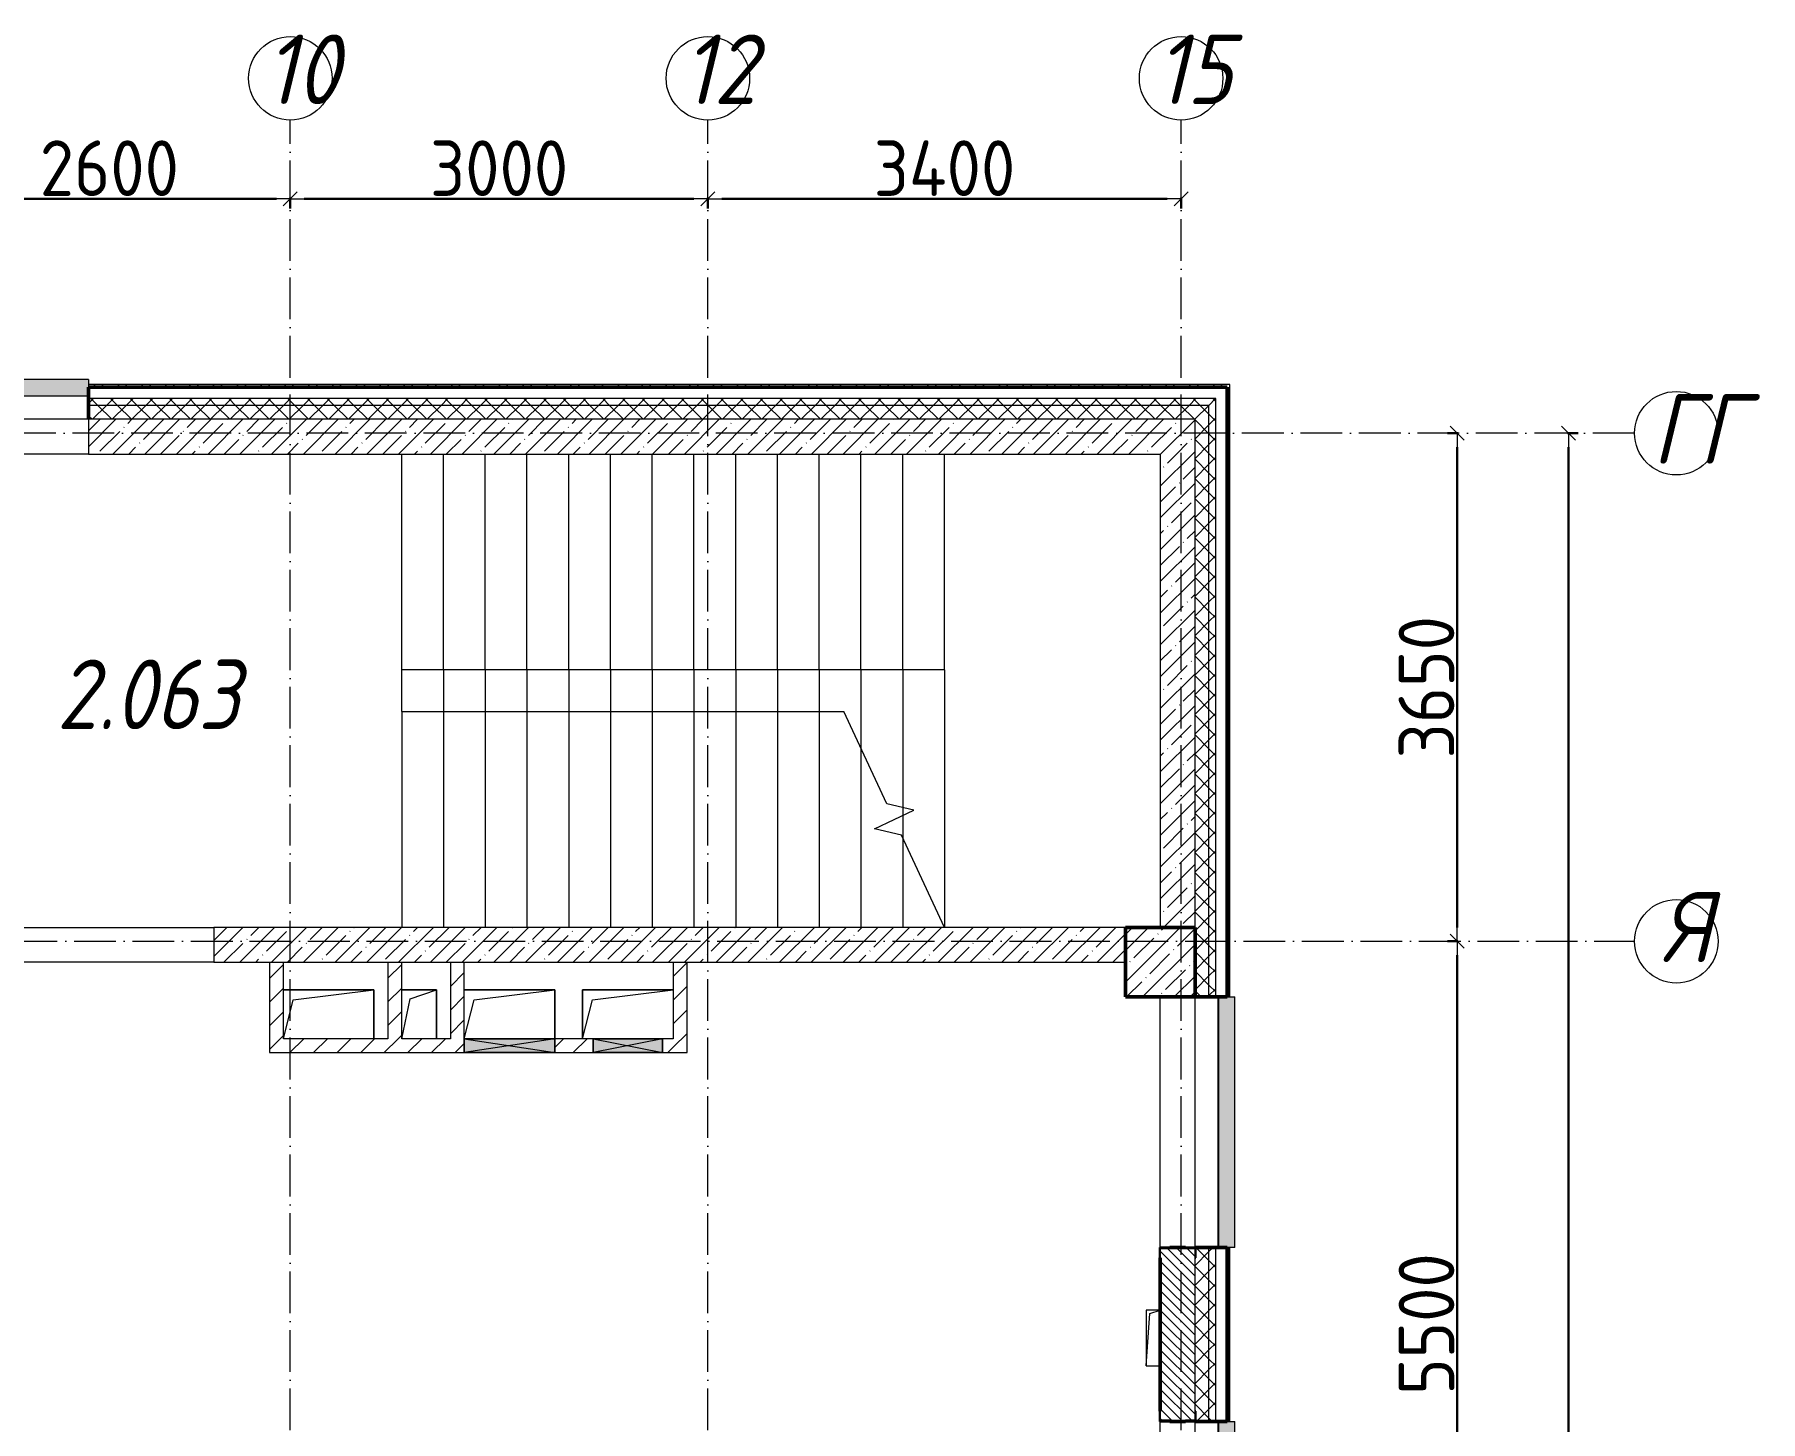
# Model space of a CAD drawing. Header units: millimetres. Extents: x -213536 to 1564669, y -45299 to 942238.
# Drawn here: x 559495 to 571895, y 612075 to 622040 of the extents above; entities that cross this region are included whole.
import ezdxf

# ---------------------------------------------------------------- set-up
doc = ezdxf.new("R2010")
doc.units = ezdxf.units.MM
doc.linetypes.add('50_200_ШТРИХ_1Т_ш5_п1_п1_', pattern=[700, 500, -100, 0, -100])
for name, color, linetype, lineweight in [('3.1) ЖБ окна 1.2 м', 102, 'Continuous', 30), ('A-____-____-DIMS', 7, 'Continuous', 9), ('A-DETL-GENF-OTLN', 7, 'Continuous', 9), ('A-FLOR-____-OTLN', 7, 'Continuous', 9), ('A-GENM-____-MCUT', 7, 'Continuous', 25), ('A-GENM-____-OTLN', 7, 'Continuous', 9), ('A-GENM-____-OTLN-1', 7, 'Continuous', 25), ('A-GLAZ-____-OTLN', 7, 'Continuous', 9), ('A-WALL-____-MCUT-1', 7, 'Continuous', 9), ('A-WALL-____-MCUT-2', 7, 'Continuous', 50), ('A-WALL-____-MCUT-3', 7, 'Continuous', 9), ('A-WALL-____-OTLN', 7, 'Continuous', 9), ('A-WALL-____-PATT-1', 7, 'Continuous', 9), ('A-WALL-FNSH-MCUT-1', 7, 'Continuous', 9), ('S-COLS-____-MCUT', 7, 'Continuous', 50), ('S-COLS-____-OTLN', 7, 'Continuous', 9), ('S-GRID-____-IDEN', 7, 'Continuous', 9), ('S-GRID-____-OTLN-1', 7, '50_200_ШТРИХ_1Т_ш5_п1_п1_', 9), ('S-STRS-____-MBND', 7, 'Continuous', 9), ('S-STRS-____-OTLN-1', 7, 'Continuous', 9), ('Марки помещений', 7, 'Continuous', 9)]:
    doc.layers.add(name, color=color, linetype=linetype, lineweight=lineweight)
doc.layers.add('A-GLAZ-____-OTLN-1', color=7, linetype='Continuous', lineweight=9, true_color=0xc0c0c0)
doc.styles.add('ISOCPEUR_I', font='isocpeui.ttf', dxfattribs={"width": 0.9, "height": 2.5})
doc.styles.add('ISOCPEUR_I_3', font='isocpeui.ttf', dxfattribs={"width": 0.85, "height": 2.2})
doc.styles.add('СПДС', font='isocpeur.ttf', dxfattribs={"width": 0.9})
doc.dimstyles.new('Размера А3', dxfattribs={"dimtxt": 200, "dimasz": 100, "dimexe": 70, "dimexo": 100, "dimgap": 20, "dimtad": 1, "dimdec": 0, "dimrnd": 10, "dimzin": 0, "dimdsep": 46, "dimtxsty": 'СПДС', "dimblk": 'ARROWHEAD_6', "dimcen": 1, "dimclrd": 256, "dimclre": 256, "dimclrt": 256, "dimazin": 0, "dimtfac": 1, "dimtdec": 0, "dimtmove": 2, "dimatfit": 3, "dimfxl": 1, "dimtolj": 1, "dimtzin": 0, "dimarcsym": 0})
pattern_1 = [(45, (544282.64, 571544.04), (-85.53659, 85.53659), []), (45, (544339.66, 571544.04), (-85.53659, 85.53659), [])]
pattern_2 = [(45, (544282.64, 571544.04), (-70.71068, 70.71068), []), (135, (544282.64, 571544.04), (-70.71068, -70.71068), [])]
pattern_3 = [(45, (544282.64, 571544.04), (-84.8528, 84.8528), [])]
pattern_4 = [(45, (544282.64, 571544.04), (-114.04925, 114.04925), []), (45, (544396.69, 571544.04), (-114.04925, 114.04925), [201.612, -40.322, 3.353, -36.97])]

# ---------------------------------------------------------------- blocks, each defined once
blk = doc.blocks.new('BSC_Колонна _Прямоугольная - 500х500-V133-АР1_План отверстий 2 этажа в осях 1-64_А-ГГ')
at = {"layer": 'S-COLS-____-OTLN'}
h = blk.add_hatch(dxfattribs=at)
h.set_pattern_fill('FP_163', color=256, style=0, pattern_type=2)
h.set_pattern_definition([(45, (-23300, -43831.04), (-114.04925, 114.04925), []), (45, (-23185.95, -43831.04), (-114.04925, 114.04925), [201.613, -40.323, 3.353, -36.97])])
h.paths.add_polyline_path([(-250, -250), (250, -250), (250, 250), (-250, 250)], flags=0)
at = {"layer": 'S-COLS-____-MCUT'}
for p, q in [((250, 250), (-250, 250)), ((-250, 250), (-250, -250)), ((250, -250), (250, 250)), ((-250, -250), (250, -250))]:
    blk.add_line(p, q, dxfattribs=at)
blk = doc.blocks.new('Фахверк_СКБ_Уголок - 250_2700-27497298-АР1_План отверстий 2 этажа в осях 1-64_А-ГГ')
at = {"layer": 'A-GENM-____-MCUT'}
for p, q in [((200, 181), (125, 181)), ((125, 181), (125, 106)), ((131, 106), (131, 175)), ((131, 175), (200, 175)), ((200, 175), (200, 181)), ((125, 106), (131, 106)), ((131, -6), (125, -6)), ((125, -6), (125, -81)), ((125, -81), (200, -81)), ((131, -75), (131, -6)), ((200, -75), (131, -75)), ((200, -81), (200, -75))]:
    blk.add_line(p, q, dxfattribs=at)
blk = doc.blocks.new('AR_Отверстие прямоугольное _в плите_ - AR_Отверстие прямоугольное _в плите_-30510902-АР1_План отверстий 2 этажа в осях 1-64_А-ГГ')
at = {"layer": 'A-GENM-____-OTLN'}
for p, q in [((50, 200), (-50, 200)), ((-50, 200), (-50, -200)), ((-50, -200), (-25, 175)), ((-25, 175), (50, 200)), ((-50, -200), (50, -200))]:
    blk.add_line(p, q, dxfattribs=at)
blk = doc.blocks.new('AR_Отверстие прямоугольное _в плите_ - AR_Отверстие прямоугольное _в плите_-30552566-АР1_План отверстий 2 этажа в осях 1-64_А-ГГ')
at = {"layer": 'A-GENM-____-OTLN'}
for p, q in [((325, 175), (-325, 175)), ((-255, 105), (325, 175)), ((325, -175), (325, 175)), ((-325, -175), (-255, 105))]:
    blk.add_line(p, q, dxfattribs=at)
blk = doc.blocks.new('AR_Отверстие прямоугольное _в плите_ - AR_Отверстие прямоугольное _в плите_-V174-АР1_План отверстий 2 этажа в осях 1-64_А-ГГ')
at = {"layer": 'A-GENM-____-OTLN'}
for p, q in [((325, 175), (-325, 175)), ((-325, 175), (-325, -175)), ((-255, 105), (325, 175)), ((-325, -175), (-255, 105))]:
    blk.add_line(p, q, dxfattribs=at)
blk = doc.blocks.new('AR_Отверстие прямоугольное _в плите_ - AR_Отверстие прямоугольное _в плите_-30459243-АР1_План отверстий 2 этажа в осях 1-64_А-ГГ')
at = {"layer": 'A-GENM-____-OTLN'}
for p, q in [((125, 175), (-125, 175)), ((-63, 112), (125, 175)), ((125, -175), (125, 175)), ((-125, -175), (-63, 112))]:
    blk.add_line(p, q, dxfattribs=at)
blk = doc.blocks.new('Отлив_СКБ - Отлив витража_120_НВФ-31885289-АР1_План отверстий 2 этажа в осях 1-64_А-ГГ')
at = {"layer": 'A-GLAZ-____-OTLN-1'}
for points in [[(1000, 2), (1000, 120), (0, 120), (0, 2)], [(1000, 0), (1000, 2), (0, 2), (0, 0)]]:
    blk.add_hatch(color=256, dxfattribs=at).paths.add_polyline_path(points, flags=0)
at = {"layer": 'A-GLAZ-____-OTLN'}
for p, q in [((0, 83), (0, 120)), ((1000, 120), (0, 120)), ((0, 2), (1000, 2)), ((1000, 120), (1000, 83)), ((1000, 0), (0, 0))]:
    blk.add_line(p, q, dxfattribs=at)
blk = doc.blocks.new('Отлив_СКБ - Отлив витража_120_НВФ-V194-АР1_План отверстий 2 этажа в осях 1-64_А-ГГ')
at = {"layer": 'A-GLAZ-____-OTLN-1'}
for points in [[(1800, -2), (1800, 0), (0, 0), (0, -2), (1544, -2)], [(1544, -120), (1800, -120), (1800, -2), (0, -2), (0, -120)]]:
    blk.add_hatch(color=256, dxfattribs=at).paths.add_polyline_path(points, flags=0)
at = {"layer": 'A-GLAZ-____-OTLN'}
for p, q in [((0, 0), (1800, 0)), ((1800, -2), (0, -2)), ((0, -120), (0, -83)), ((0, -120), (1800, -120)), ((1800, -83), (1800, -120))]:
    blk.add_line(p, q, dxfattribs=at)
blk = doc.blocks.new('AR_Отверстие прямоугольное _в стене__БезПР - AR_Отверстие прямоугольное _в стене__БезПР-36428237-АР1_План отверстий 2 этажа в осях 1-64_А-ГГ')
at = {"layer": 'A-GLAZ-____-OTLN'}
blk.add_hatch(color=256, dxfattribs=at).paths.add_polyline_path([(-325, -50), (325, -50), (325, 50), (-325, 50)], flags=0)
at = {"layer": 'A-DETL-GENF-OTLN'}
for p, q in [((-325, -50), (-325, 50)), ((-325, 50), (325, 50)), ((325, 50), (-325, -50)), ((-325, 50), (325, -50)), ((325, 50), (-325, 50)), ((-325, 50), (-325, -50)), ((325, 50), (325, -50)), ((325, -50), (325, 50)), ((325, -50), (-325, -50)), ((-325, -50), (325, -50))]:
    blk.add_line(p, q, dxfattribs=at)
at = {"layer": 'A-GLAZ-____-OTLN'}
blk.add_line((325, 50), (-325, 50), dxfattribs=at)
blk = doc.blocks.new('AR_Отверстие прямоугольное _в стене__БезПР - AR_Отверстие прямоугольное _в стене__БезПР-36788943-АР1_План отверстий 2 этажа в осях 1-64_А-ГГ')
at = {"layer": 'A-GLAZ-____-OTLN'}
blk.add_hatch(color=256, dxfattribs=at).paths.add_polyline_path([(250, -50), (250, 50), (-250, 50), (-250, -50), (-47, -50)], flags=0)
at = {"layer": 'A-DETL-GENF-OTLN'}
for p, q in [((-250, -50), (-250, 50)), ((-250, 50), (250, 50)), ((250, 50), (-250, -50)), ((-250, 50), (250, -50)), ((250, 50), (-250, 50)), ((-250, 50), (-250, -50)), ((250, 50), (250, -50)), ((250, -50), (250, 50)), ((250, -50), (-250, -50)), ((-250, -50), (250, -50))]:
    blk.add_line(p, q, dxfattribs=at)
at = {"layer": 'A-GLAZ-____-OTLN'}
blk.add_line((250, 50), (-250, 50), dxfattribs=at)
blk = doc.blocks.new('Ось сетки - Круг_Ø6_00__ISO-2_5_0_9K_-25732049-АР1_План отверстий 2 этажа в осях 1-64_А-ГГ')
at = {"layer": 'S-GRID-____-IDEN'}
blk.add_circle((0, 0), 3, dxfattribs=at)
blk = doc.blocks.new('ARROWHEAD_6')
at = {"color": 0, "linetype": 'Continuous'}
for p, q in [((0, 0), (-1, 0)), ((-0.5, -0.5), (0.5, 0.5))]:
    blk.add_line(p, q, dxfattribs=at)
blk = doc.blocks.new('*D5640')
at = {"layer": 'A-____-____-DIMS', "lineweight": -2, "transparency": 16777216}
for p, q in [((9847, 506647), (9771, 506647)), ((9841, 506547), (9841, 503097)), ((9847, 502997), (9771, 502997))]:
    blk.add_line(p, q, dxfattribs=at)
at = {"layer": 'Defpoints', "color": 0, "lineweight": 30, "transparency": 16777216}
for p in [(9947, 506647), (9841, 502997), (9947, 502997)]:
    blk.add_point(p, dxfattribs=at)
at = {"layer": 'A-____-____-DIMS', "lineweight": -2, "transparency": 16777216, "xscale": 100, "yscale": 100, "zscale": 100}
for p, rotation in [((9841, 506647), 90), ((9841, 502997), 270)]:
    blk.add_blockref('ARROWHEAD_6', p, dxfattribs=dict(at, rotation=rotation))
at = {"layer": 'A-____-____-DIMS', "transparency": 16777216, "insert": (9621, 504822), "char_height": 400, "attachment_point": 5, "rotation": 90, "style": 'СПДС'}
blk.add_mtext('\\A1;3650', dxfattribs=at)
blk = doc.blocks.new('*D5641')
at = {"layer": 'A-____-____-DIMS', "lineweight": -2, "transparency": 16777216}
for p, q in [((9847, 502997), (9771, 502997)), ((9841, 502897), (9841, 497597)), ((9847, 497497), (9771, 497497))]:
    blk.add_line(p, q, dxfattribs=at)
at = {"layer": 'Defpoints', "color": 0, "lineweight": 30, "transparency": 16777216}
for p in [(9947, 502997), (9841, 497497), (9947, 497497)]:
    blk.add_point(p, dxfattribs=at)
at = {"layer": 'A-____-____-DIMS', "lineweight": -2, "transparency": 16777216, "xscale": 100, "yscale": 100, "zscale": 100}
for p, rotation in [((9841, 502997), 90), ((9841, 497497), 270)]:
    blk.add_blockref('ARROWHEAD_6', p, dxfattribs=dict(at, rotation=rotation))
at = {"layer": 'A-____-____-DIMS', "transparency": 16777216, "insert": (9621, 500247), "char_height": 400, "attachment_point": 5, "rotation": 90, "style": 'СПДС'}
blk.add_mtext('\\A1;5500', dxfattribs=at)
blk = doc.blocks.new('*D5647')
at = {"layer": 'A-____-____-DIMS', "lineweight": -2, "transparency": 16777216}
for p, q in [((10635, 506647), (10711, 506647)), ((10641, 473297), (10641, 506547)), ((10635, 473197), (10711, 473197))]:
    blk.add_line(p, q, dxfattribs=at)
at = {"layer": 'Defpoints', "color": 0, "lineweight": 30, "transparency": 16777216}
for p in [(10535, 506647), (10641, 506647), (10535, 473197)]:
    blk.add_point(p, dxfattribs=at)
at = {"layer": 'A-____-____-DIMS', "lineweight": -2, "transparency": 16777216, "xscale": 100, "yscale": 100, "zscale": 100}
for p, rotation in [((10641, 506647), 90), ((10641, 473197), 270)]:
    blk.add_blockref('ARROWHEAD_6', p, dxfattribs=dict(at, rotation=rotation))
at = {"layer": 'A-____-____-DIMS', "transparency": 16777216, "insert": (10421, 489922), "char_height": 400, "attachment_point": 5, "rotation": 90, "style": 'СПДС'}
blk.add_mtext('\\A1;33450', dxfattribs=at)
blk = doc.blocks.new('*D5651')
at = {"layer": 'A-____-____-DIMS', "lineweight": -2, "transparency": 16777216}
for p, q in [((-1142, 508337), (-1142, 508261)), ((-1042, 508331), (1358, 508331)), ((1458, 508337), (1458, 508261))]:
    blk.add_line(p, q, dxfattribs=at)
at = {"layer": 'Defpoints', "color": 0, "lineweight": 30, "transparency": 16777216}
for p in [(-1142, 508437), (1458, 508437), (1458, 508331)]:
    blk.add_point(p, dxfattribs=at)
at = {"layer": 'A-____-____-DIMS', "lineweight": -2, "transparency": 16777216, "xscale": 100, "yscale": 100, "zscale": 100, "rotation": 180}
blk.add_blockref('ARROWHEAD_6', (-1142, 508331), dxfattribs=at)
at = {"layer": 'A-____-____-DIMS', "lineweight": -2, "transparency": 16777216, "xscale": 100, "yscale": 100, "zscale": 100}
blk.add_blockref('ARROWHEAD_6', (1458, 508331), dxfattribs=at)
at = {"layer": 'A-____-____-DIMS', "transparency": 16777216, "insert": (158, 508551), "char_height": 400, "attachment_point": 5, "style": 'СПДС'}
blk.add_mtext('\\A1;2600', dxfattribs=at)
blk = doc.blocks.new('*D5652')
at = {"layer": 'A-____-____-DIMS', "lineweight": -2, "transparency": 16777216}
for p, q in [((1458, 508337), (1458, 508261)), ((1558, 508331), (4358, 508331)), ((4458, 508337), (4458, 508261))]:
    blk.add_line(p, q, dxfattribs=at)
at = {"layer": 'Defpoints', "color": 0, "lineweight": 30, "transparency": 16777216}
for p in [(1458, 508437), (4458, 508437), (4458, 508331)]:
    blk.add_point(p, dxfattribs=at)
at = {"layer": 'A-____-____-DIMS', "lineweight": -2, "transparency": 16777216, "xscale": 100, "yscale": 100, "zscale": 100, "rotation": 180}
blk.add_blockref('ARROWHEAD_6', (1458, 508331), dxfattribs=at)
at = {"layer": 'A-____-____-DIMS', "lineweight": -2, "transparency": 16777216, "xscale": 100, "yscale": 100, "zscale": 100}
blk.add_blockref('ARROWHEAD_6', (4458, 508331), dxfattribs=at)
at = {"layer": 'A-____-____-DIMS', "transparency": 16777216, "insert": (2958, 508551), "char_height": 400, "attachment_point": 5, "style": 'СПДС'}
blk.add_mtext('\\A1;3000', dxfattribs=at)
blk = doc.blocks.new('*D5653')
at = {"layer": 'A-____-____-DIMS', "lineweight": -2, "transparency": 16777216}
for p, q in [((4458, 508337), (4458, 508261)), ((4558, 508331), (7758, 508331)), ((7858, 508337), (7858, 508261))]:
    blk.add_line(p, q, dxfattribs=at)
at = {"layer": 'Defpoints', "color": 0, "lineweight": 30, "transparency": 16777216}
for p in [(4458, 508437), (7858, 508437), (7858, 508331)]:
    blk.add_point(p, dxfattribs=at)
at = {"layer": 'A-____-____-DIMS', "lineweight": -2, "transparency": 16777216, "xscale": 100, "yscale": 100, "zscale": 100, "rotation": 180}
blk.add_blockref('ARROWHEAD_6', (4458, 508331), dxfattribs=at)
at = {"layer": 'A-____-____-DIMS', "lineweight": -2, "transparency": 16777216, "xscale": 100, "yscale": 100, "zscale": 100}
blk.add_blockref('ARROWHEAD_6', (7858, 508331), dxfattribs=at)
at = {"layer": 'A-____-____-DIMS', "transparency": 16777216, "insert": (6158, 508551), "char_height": 400, "attachment_point": 5, "style": 'СПДС'}
blk.add_mtext('\\A1;3400', dxfattribs=at)
blk = doc.blocks.new('2этаж')
at = {"layer": 'S-GRID-____-OTLN-1', "color": 251, "ltscale": 0.6, "true_color": 0x636466}
for p, q in [((1458.3, 454533.3), (1458.3, 508896.9)), ((4458.3, 454533.3), (4458.3, 508896.9)), ((7858.3, 454533.3), (7858.3, 508896.9)), ((11116.1, 506647), (-20260.4, 506647)), ((-20260.4, 502997), (11116.1, 502997))]:
    blk.add_line(p, q, dxfattribs=at)
at = {"layer": 'S-GRID-____-IDEN', "char_height": 500, "attachment_point": 1, "style": 'ISOCPEUR_I'}
for s, insert, width in [('10', (1272.7, 509511.5), 346.329), ('12', (4272.7, 509511.5), 346.329), ('15', (7672.7, 509511.5), 346.329), ('ГГ', (11244.4, 506928.9), 404.05), ('\\fISOCPEUR|b0|i1|c204|p34|;\\W.9;Я', (11313.5, 503349.4), 223.671)]:
    blk.add_mtext(s, dxfattribs=dict(at, insert=insert, width=width))
at = {"layer": 'A-____-____-DIMS'}
for base, p1, p2, picture, middle in [((1458.3, 508330.7), (-1141.7, 508436.8), (1458.3, 508436.8), '*D5651', (158.3, 508550.7)), ((4458.3, 508330.7), (1458.3, 508436.8), (4458.3, 508436.8), '*D5652', (2958.3, 508550.7)), ((7858.3, 508330.7), (4458.3, 508436.8), (7858.3, 508436.8), '*D5653', (6158.3, 508550.7))]:
    dim = blk.add_linear_dim(base=base, p1=p1, p2=p2, dimstyle='Размера А3', override={"dimtxt": 400}, dxfattribs=at)
    dim.commit()
    dim.dimension.update_dxf_attribs({"geometry": picture, "text_midpoint": middle})
for base, p1, p2, picture, middle in [((9840.9, 502997), (9946.9, 506647), (9946.9, 502997), '*D5640', (9620.9, 504822)), ((10640.9, 506647), (10534.8, 473197), (10534.8, 506647), '*D5647', (10420.9, 489922)), ((9840.9, 497497), (9946.9, 502997), (9946.9, 497497), '*D5641', (9620.9, 500247))]:
    dim = blk.add_linear_dim(base=base, p1=p1, p2=p2, angle=90, dimstyle='Размера А3', override={"dimtxt": 400}, dxfattribs=at)
    dim.commit()
    dim.dimension.update_dxf_attribs({"geometry": picture, "text_midpoint": middle})

msp = doc.modelspace()

# ---------------------------------------------------------------- hatches: boundary and pattern name
at = {"layer": 'A-WALL-____-PATT-1'}
h = msp.add_hatch(dxfattribs=at)
h.set_pattern_fill('FP_3', color=256, style=0, pattern_type=2)
h.set_pattern_definition(pattern_1)
h.paths.add_polyline_path([(568062.6, 619505.1), (568062.6, 619525.1), (559882.6, 619525.1), (559882.6, 619505.1), (565478.5, 619505.1)], flags=0)
h.paths.add_polyline_path([(558882.6, 619505.1), (558882.6, 619525.1), (557682.6, 619525.1), (557682.6, 619505.1), (558408.7, 619505.1)], flags=0)
h.paths.add_polyline_path([(549882.6, 619505.1), (549882.6, 619525.1), (541602.6, 619525.1), (541602.6, 619505.1), (549571.3, 619505.1)], flags=0)
h = msp.add_hatch(dxfattribs=at)
h.set_pattern_fill('FP_3', color=256, style=0, pattern_type=2)
h.set_pattern_definition(pattern_1)
h.paths.add_polyline_path([(568082.6, 613095.1), (568082.6, 613325.1), (568062.6, 613325.1), (568062.6, 613095.1)], flags=0)
h.paths.add_polyline_path([(568082.6, 615125.1), (568082.6, 619525.1), (568062.6, 619525.1), (568062.6, 615125.1)], flags=0)
h = msp.add_hatch(dxfattribs=at)
h.set_pattern_fill('FP_1', color=256, style=0, pattern_type=2)
h.set_pattern_definition(pattern_2)
h.paths.add_polyline_path([(567932.6, 619375.1), (567982.6, 619375.1), (567982.6, 619425.1), (559882.6, 619425.1), (559882.6, 619375.1), (565478.5, 619375.1)], flags=0)
h.paths.add_polyline_path([(558882.6, 619375.1), (558882.6, 619425.1), (557682.6, 619425.1), (557682.6, 619375.1), (558408.7, 619375.1)], flags=0)
h.paths.add_polyline_path([(549571.3, 619375.1), (549882.6, 619375.1), (549882.6, 619425.1), (541732.6, 619425.1), (541732.6, 619375.1), (547803.9, 619375.1)], flags=0)
h = msp.add_hatch(dxfattribs=at)
h.set_pattern_fill('FP_1', color=256, style=0, pattern_type=2)
h.set_pattern_definition(pattern_2)
h.paths.add_polyline_path([(567832.6, 619275.1), (567932.6, 619275.1), (567932.6, 619375.1), (559882.6, 619375.1), (559882.6, 619275.1), (565478.5, 619275.1)], flags=0)
h.paths.add_polyline_path([(558882.6, 619275.1), (558882.6, 619375.1), (557682.6, 619375.1), (557682.6, 619281.1), (557757.6, 619281.1), (557757.6, 619275.1), (558408.7, 619275.1)], flags=0)
h.paths.add_polyline_path([(549882.6, 619275.1), (549882.6, 619375.1), (541832.6, 619375.1), (541832.6, 619275.1), (549571.3, 619275.1)], flags=0)
h = msp.add_hatch(dxfattribs=at)
h.set_pattern_fill('FP_25', color=256, style=0, pattern_type=2)
h.set_pattern_definition(pattern_4)
h.paths.add_polyline_path([(567582.6, 619025.1), (567832.6, 619025.1), (567832.6, 619275.1), (559882.6, 619275.1), (559882.6, 619025.1), (565478.5, 619025.1)], flags=0)
h = msp.add_hatch(dxfattribs=at)
h.set_pattern_fill('FP_1', color=256, style=0, pattern_type=2)
h.set_pattern_definition(pattern_2)
h.paths.add_polyline_path([(567932.6, 581075.1), (567932.6, 583275.1), (567838.6, 583275.1), (567838.6, 583200.1), (567832.6, 583200.1), (567832.6, 581075.1)], flags=0)
h.paths.add_polyline_path([(567838.6, 585075.1), (567932.6, 585075.1), (567932.6, 586275.1), (567838.6, 586275.1), (567838.6, 586200.1), (567832.6, 586200.1), (567832.6, 585150.1), (567838.6, 585150.1), (567838.6, 585081.1)], flags=0)
h.paths.add_polyline_path([(567932.6, 588075.1), (567932.6, 589275.1), (567832.6, 589275.1), (567832.6, 588150.1), (567838.6, 588150.1), (567838.6, 588075.1)], flags=0)
h.paths.add_polyline_path([(567932.6, 591075.1), (567932.6, 592275.1), (567838.6, 592275.1), (567838.6, 592200.1), (567832.6, 592200.1), (567832.6, 591150.1), (567838.6, 591150.1), (567838.6, 591075.1)], flags=0)
h.paths.add_polyline_path([(567832.6, 594075.1), (567932.6, 594075.1), (567932.6, 595275.1), (567838.6, 595275.1), (567838.6, 595200.1), (567832.6, 595200.1), (567832.6, 594575.1)], flags=0)
h.paths.add_polyline_path([(567838.6, 597075.1), (567932.6, 597075.1), (567932.6, 598275.1), (567832.6, 598275.1), (567832.6, 597150.1), (567838.6, 597150.1), (567838.6, 597081.1)], flags=0)
h.paths.add_polyline_path([(567932.6, 600075.1), (567932.6, 601275.1), (567838.6, 601275.1), (567838.6, 601200.1), (567832.6, 601200.1), (567832.6, 600150.1), (567838.6, 600150.1), (567838.6, 600075.1)], flags=0)
h.paths.add_polyline_path([(567932.6, 603075.1), (567932.6, 604275.1), (567832.6, 604275.1), (567832.6, 603150.1), (567838.6, 603150.1), (567838.6, 603075.1)], flags=0)
h.paths.add_polyline_path([(567838.6, 606075.1), (567932.6, 606075.1), (567932.6, 607275.1), (567838.6, 607275.1), (567838.6, 607200.1), (567832.6, 607200.1), (567832.6, 606150.1), (567838.6, 606150.1), (567838.6, 606081.1)], flags=0)
h.paths.add_polyline_path([(567838.6, 609075.1), (567932.6, 609075.1), (567932.6, 610275.1), (567832.6, 610275.1), (567832.6, 609150.1), (567838.6, 609150.1), (567838.6, 609081.1)], flags=0)
h.paths.add_polyline_path([(567932.6, 612075.1), (567932.6, 613325.1), (567838.6, 613325.1), (567838.6, 613250.1), (567832.6, 613250.1), (567832.6, 612150.1), (567838.6, 612150.1), (567838.6, 612075.1)], flags=0)
h.paths.add_polyline_path([(567932.6, 615125.1), (567932.6, 619275.1), (567832.6, 619275.1), (567832.6, 615125.1)], flags=0)
h = msp.add_hatch(dxfattribs=at)
h.set_pattern_fill('FP_1', color=256, style=0, pattern_type=2)
h.set_pattern_definition(pattern_2)
h.paths.add_polyline_path([(567982.6, 581075.1), (567982.6, 583275.1), (567932.6, 583275.1), (567932.6, 581075.1)], flags=0)
h.paths.add_polyline_path([(567932.6, 585075.1), (567982.6, 585075.1), (567982.6, 586275.1), (567932.6, 586275.1), (567932.6, 586039.9)], flags=0)
h.paths.add_polyline_path([(567932.6, 588075.1), (567982.6, 588075.1), (567982.6, 589275.1), (567932.6, 589275.1)], flags=0)
h.paths.add_polyline_path([(567982.6, 591075.1), (567982.6, 592275.1), (567932.6, 592275.1), (567932.6, 591075.1)], flags=0)
h.paths.add_polyline_path([(567982.6, 594075.1), (567982.6, 595275.1), (567932.6, 595275.1), (567932.6, 594075.1)], flags=0)
h.paths.add_polyline_path([(567982.6, 597075.1), (567982.6, 598275.1), (567932.6, 598275.1), (567932.6, 597075.1)], flags=0)
h.paths.add_polyline_path([(567982.6, 600075.1), (567982.6, 601275.1), (567932.6, 601275.1), (567932.6, 600075.1)], flags=0)
h.paths.add_polyline_path([(567982.6, 603075.1), (567982.6, 604275.1), (567932.6, 604275.1), (567932.6, 603075.1)], flags=0)
h.paths.add_polyline_path([(567982.6, 606075.1), (567982.6, 607275.1), (567932.6, 607275.1), (567932.6, 606075.1)], flags=0)
h.paths.add_polyline_path([(567982.6, 609075.1), (567982.6, 610275.1), (567932.6, 610275.1), (567932.6, 609075.1)], flags=0)
h.paths.add_polyline_path([(567982.6, 612075.1), (567982.6, 613325.1), (567932.6, 613325.1), (567932.6, 612075.1)], flags=0)
h.paths.add_polyline_path([(567982.6, 615125.1), (567982.6, 619375.1), (567932.6, 619375.1), (567932.6, 615125.1)], flags=0)
h = msp.add_hatch(dxfattribs=at)
h.set_pattern_fill('FP_25', color=256, style=0, pattern_type=2)
h.set_pattern_definition(pattern_4)
h.paths.add_polyline_path([(567832.6, 615625.1), (567832.6, 619025.1), (567582.6, 619025.1), (567582.6, 615625.1)], flags=0)
h = msp.add_hatch(dxfattribs=at)
h.set_pattern_fill('FP_25', color=256, style=0, pattern_type=2)
h.set_pattern_definition(pattern_4)
h.paths.add_polyline_path([(567332.6, 615375.1), (567332.6, 615625.1), (560782.6, 615625.1), (560782.6, 615375.1), (565478.5, 615375.1)], flags=0)
h.paths.add_polyline_path([(559182.6, 615375.1), (559182.6, 615625.1), (558882.6, 615625.1), (558882.6, 615375.1)], flags=0)
h = msp.add_hatch(dxfattribs=at)
h.set_pattern_fill('FP_4', color=256, style=0, pattern_type=2)
h.set_pattern_definition(pattern_3)
h.paths.add_polyline_path([(561282.6, 614725.1), (561282.6, 615375.1), (561182.6, 615375.1), (561182.6, 614725.1)], flags=0)
h = msp.add_hatch(dxfattribs=at)
h.set_pattern_fill('FP_4', color=256, style=0, pattern_type=2)
h.set_pattern_definition(pattern_3)
h.paths.add_polyline_path([(562132.6, 614825.1), (562132.6, 615375.1), (562032.6, 615375.1), (562032.6, 614825.1)], flags=0)
h = msp.add_hatch(dxfattribs=at)
h.set_pattern_fill('FP_4', color=256, style=0, pattern_type=2)
h.set_pattern_definition(pattern_3)
h.paths.add_polyline_path([(562482.6, 614825.1), (562582.6, 614825.1), (562582.6, 615375.1), (562482.6, 615375.1), (562482.6, 615279.6)], flags=0)
h = msp.add_hatch(dxfattribs=at)
h.set_pattern_fill('FP_4', color=256, style=0, pattern_type=2)
h.set_pattern_definition(pattern_3)
h.paths.add_polyline_path([(564182.6, 614725.1), (564182.6, 615375.1), (564082.6, 615375.1), (564082.6, 614725.1)], flags=0)
h = msp.add_hatch(dxfattribs=at)
h.set_pattern_fill('FP_4', color=256, style=0, pattern_type=2)
h.set_pattern_definition(pattern_3)
h.paths.add_polyline_path([(563232.6, 614725.1), (563507.6, 614725.1), (563507.6, 614825.1), (563232.6, 614825.1), (563232.6, 614781.7)], flags=0)
h.paths.add_polyline_path([(564007.6, 614725.1), (564082.6, 614725.1), (564082.6, 614825.1), (564007.6, 614825.1), (564007.6, 614730.1)], flags=0)
h.paths.add_polyline_path([(562582.6, 614725.1), (562582.6, 614825.1), (561282.6, 614825.1), (561282.6, 614725.1), (561943.6, 614725.1)], flags=0)
h = msp.add_hatch(dxfattribs=at)
h.set_pattern_fill('FP_6', color=256, style=0, pattern_type=2)
h.set_pattern_definition([(135, (544282.637, 571544.04), (-35.35534, -35.35534), [])])
h.paths.add_polyline_path([(567651.6, 612075.1), (567763.6, 612075.1), (567763.6, 612081.1), (567832.6, 612081.1), (567832.6, 613319.1), (567763.6, 613319.1), (567763.6, 613325.1), (567651.6, 613325.1), (567651.6, 613319.1), (567582.6, 613319.1), (567582.6, 612081.1), (567651.6, 612081.1)], flags=0)
h = msp.add_hatch(dxfattribs=at)
h.set_pattern_fill('FP_3', color=256, style=0, pattern_type=2)
h.set_pattern_definition(pattern_1)
h.paths.add_polyline_path([(568082.6, 581265.1), (568082.6, 583275.1), (568062.6, 583275.1), (568062.6, 581265.1)], flags=0)
h.paths.add_polyline_path([(568082.6, 585075.1), (568082.6, 586275.1), (568062.6, 586275.1), (568062.6, 585075.1)], flags=0)
h.paths.add_polyline_path([(568082.6, 588075.1), (568082.6, 589275.1), (568062.6, 589275.1), (568062.6, 588075.1)], flags=0)
h.paths.add_polyline_path([(568082.6, 591075.1), (568082.6, 592275.1), (568062.6, 592275.1), (568062.6, 591075.1)], flags=0)
h.paths.add_polyline_path([(568082.6, 594075.1), (568082.6, 595275.1), (568062.6, 595275.1), (568062.6, 594075.1)], flags=0)
h.paths.add_polyline_path([(568082.6, 597075.1), (568082.6, 598275.1), (568062.6, 598275.1), (568062.6, 597075.1)], flags=0)
h.paths.add_polyline_path([(568082.6, 600075.1), (568082.6, 601275.1), (568062.6, 601275.1), (568062.6, 600075.1)], flags=0)
h.paths.add_polyline_path([(568082.6, 603075.1), (568082.6, 604275.1), (568062.6, 604275.1), (568062.6, 603075.1)], flags=0)
h.paths.add_polyline_path([(568062.6, 606075.1), (568082.6, 606075.1), (568082.6, 607275.1), (568062.6, 607275.1), (568062.6, 606679.7)], flags=0)
h.paths.add_polyline_path([(568082.6, 609075.1), (568082.6, 610275.1), (568062.6, 610275.1), (568062.6, 609075.1)], flags=0)
h.paths.add_polyline_path([(568082.6, 612075.1), (568082.6, 613095.1), (568062.6, 613095.1), (568062.6, 612075.1)], flags=0)

# ---------------------------------------------------------------- linework, layer by layer
at = {"layer": 'A-FLOR-____-OTLN'}
for p, q in [((562132.8, 617175.1), (562132.8, 619025.1)), ((561282.6, 615175.1), (561932.6, 615175.1)), ((561932.6, 615175.1), (561932.6, 614825.1)), ((562132.6, 615175.1), (562382.6, 615175.1)), ((562382.6, 615175.1), (562382.6, 614825.1)), ((562582.6, 615175.1), (563232.6, 615175.1)), ((563232.6, 615175.1), (563232.6, 614825.1)), ((563432.6, 615175.1), (564082.6, 615175.1)), ((563432.6, 614825.1), (563432.6, 615175.1))]:
    msp.add_line(p, q, dxfattribs=at)
at = {"layer": 'A-WALL-____-MCUT-1'}
for p, q in [((567832.6, 619275.1), (559882.6, 619275.1)), ((559882.6, 619275.1), (559882.6, 619025.1)), ((567832.6, 615625.1), (567832.6, 619275.1)), ((559882.6, 619025.1), (567582.6, 619025.1)), ((567582.6, 619025.1), (567582.6, 615625.1)), ((567332.6, 615625.1), (560782.6, 615625.1)), ((560782.6, 615625.1), (560782.6, 615375.1)), ((560782.6, 615375.1), (567332.6, 615375.1))]:
    msp.add_line(p, q, dxfattribs=at)
at = {"layer": 'A-WALL-____-MCUT-2'}
for p, q in [((568062.6, 619505.1), (559882.6, 619505.1)), ((559882.6, 619505.1), (559882.6, 619275.1)), ((568062.6, 615125.1), (568062.6, 619505.1)), ((567832.6, 615125.1), (568062.6, 615125.1)), ((567763.6, 613325.1), (567651.6, 613325.1)), ((568062.6, 613325.1), (567838.6, 613325.1)), ((568062.6, 612075.1), (568062.6, 613325.1)), ((567582.6, 613250.1), (567582.6, 612150.1)), ((567651.6, 612075.1), (567763.6, 612075.1)), ((567838.6, 612075.1), (568062.6, 612075.1))]:
    msp.add_line(p, q, dxfattribs=at)
at = {"layer": 'A-WALL-____-MCUT-3'}
for p, q in [((567982.6, 619425.1), (559882.6, 619425.1)), ((567982.6, 615125.1), (567982.6, 619425.1)), ((567932.6, 619375.1), (559882.6, 619375.1)), ((567932.6, 615125.1), (567932.6, 619375.1)), ((567932.6, 612075.1), (567932.6, 613325.1)), ((567982.6, 612075.1), (567982.6, 613325.1)), ((567832.6, 612150.1), (567832.6, 613250.1))]:
    msp.add_line(p, q, dxfattribs=at)
at = {"layer": 'A-WALL-____-OTLN'}
for p, q in [((559882.6, 619275.1), (558882.6, 619275.1)), ((559882.6, 619025.1), (558882.6, 619025.1)), ((559182.6, 615625.1), (560782.6, 615625.1)), ((560782.6, 615375.1), (559182.6, 615375.1)), ((567582.6, 613325.1), (567582.6, 615125.1)), ((567832.6, 613325.1), (567832.6, 615125.1)), ((567582.6, 610275.1), (567582.6, 612075.1)), ((567832.6, 610275.1), (567832.6, 612075.1))]:
    msp.add_line(p, q, dxfattribs=at)
at = {"layer": 'A-WALL-FNSH-MCUT-1'}
for p, q in [((568082.6, 619525.1), (559882.6, 619525.1)), ((559882.6, 619525.1), (559882.6, 619505.1)), ((568082.6, 615125.1), (568082.6, 619525.1)), ((559882.6, 619505.1), (568062.6, 619505.1)), ((568062.6, 619505.1), (568062.6, 619505.1)), ((561182.6, 615375.1), (561182.6, 614725.1)), ((561282.6, 614825.1), (561282.6, 615375.1)), ((562032.6, 615375.1), (562032.6, 614825.1)), ((562132.6, 614825.1), (562132.6, 615375.1)), ((562482.6, 615375.1), (562482.6, 614825.1)), ((562582.6, 614825.1), (562582.6, 615375.1)), ((564082.6, 615375.1), (564082.6, 614825.1)), ((564182.6, 614725.1), (564182.6, 615375.1)), ((568062.6, 615125.1), (568082.6, 615125.1)), ((562032.6, 614825.1), (561282.6, 614825.1)), ((562482.6, 614825.1), (562132.6, 614825.1)), ((563507.6, 614825.1), (563232.6, 614825.1)), ((564082.6, 614825.1), (564007.6, 614825.1)), ((561182.6, 614725.1), (562582.6, 614725.1)), ((563232.6, 614725.1), (563507.6, 614725.1)), ((564007.6, 614725.1), (564182.6, 614725.1)), ((568082.6, 613325.1), (568062.6, 613325.1)), ((568082.6, 612075.1), (568082.6, 613325.1)), ((568062.6, 612075.1), (568082.6, 612075.1))]:
    msp.add_line(p, q, dxfattribs=at)
at = {"layer": 'S-STRS-____-MBND'}
for p, q in [((565618.4, 616513.4), (565309.9, 617175.1)), ((565529.6, 616334), (565812.9, 616466.1)), ((565812.9, 616466.1), (565618.4, 616513.4)), ((565724.1, 616286.8), (565529.6, 616334)), ((566032.6, 615625.1), (565724.1, 616286.8))]:
    msp.add_line(p, q, dxfattribs=at)
at = {"layer": 'S-STRS-____-OTLN-1'}
for p, q in [((562132.6, 617475.1), (562132.6, 619025.1)), ((562432.6, 617475.1), (562432.6, 619025.1)), ((562432.6, 617475.1), (562432.6, 619025.1)), ((562732.6, 617475.1), (562732.6, 619025.1)), ((562732.6, 617475.1), (562732.6, 619025.1)), ((563032.6, 617475.1), (563032.6, 619025.1)), ((563032.6, 617475.1), (563032.6, 619025.1)), ((563332.6, 617475.1), (563332.6, 619025.1)), ((563332.6, 617475.1), (563332.6, 619025.1)), ((563632.6, 617475.1), (563632.6, 619025.1)), ((563632.6, 617475.1), (563632.6, 619025.1)), ((563932.6, 617475.1), (563932.6, 619025.1)), ((563932.6, 617475.1), (563932.6, 619025.1)), ((564232.6, 617475.1), (564232.6, 619025.1)), ((564232.6, 617475.1), (564232.6, 619025.1)), ((564532.6, 617475.1), (564532.6, 619025.1)), ((564532.6, 617475.1), (564532.6, 619025.1)), ((564832.6, 617475.1), (564832.6, 619025.1)), ((564832.6, 617475.1), (564832.6, 619025.1)), ((565132.6, 617475.1), (565132.6, 619025.1)), ((565132.6, 617475.1), (565132.6, 619025.1)), ((565432.6, 617475.1), (565432.6, 619025.1)), ((565432.6, 617475.1), (565432.6, 619025.1)), ((565732.6, 617475.1), (565732.6, 619025.1)), ((565732.6, 617475.1), (565732.6, 619025.1)), ((566032.6, 617475.1), (566032.6, 619025.1)), ((566032.6, 617475.1), (566032.6, 619025.1)), ((562432.6, 617475.1), (562132.8, 617475.1)), ((562732.6, 617475.1), (562432.6, 617475.1)), ((562432.6, 617475.1), (562432.6, 617175.1)), ((562432.6, 617475.1), (562432.6, 617175.1)), ((563032.6, 617475.1), (562732.6, 617475.1)), ((562732.6, 617475.1), (562732.6, 617175.1)), ((562732.6, 617475.1), (562732.6, 617175.1)), ((563332.6, 617475.1), (563032.6, 617475.1)), ((563032.6, 617475.1), (563032.6, 617175.1)), ((563032.6, 617475.1), (563032.6, 617175.1)), ((563632.6, 617475.1), (563332.6, 617475.1)), ((563332.6, 617475.1), (563332.6, 617175.1)), ((563332.6, 617475.1), (563332.6, 617175.1)), ((563932.6, 617475.1), (563632.6, 617475.1)), ((563632.6, 617475.1), (563632.6, 617175.1)), ((563632.6, 617475.1), (563632.6, 617175.1)), ((564232.6, 617475.1), (563932.6, 617475.1)), ((563932.6, 617475.1), (563932.6, 617175.1)), ((563932.6, 617475.1), (563932.6, 617175.1)), ((564532.6, 617475.1), (564232.6, 617475.1)), ((564232.6, 617475.1), (564232.6, 617175.1)), ((564232.6, 617475.1), (564232.6, 617175.1)), ((564832.6, 617475.1), (564532.6, 617475.1)), ((564532.6, 617475.1), (564532.6, 617175.1)), ((564532.6, 617475.1), (564532.6, 617175.1)), ((565132.6, 617475.1), (564832.6, 617475.1)), ((564832.6, 617475.1), (564832.6, 617175.1)), ((564832.6, 617475.1), (564832.6, 617175.1)), ((565432.6, 617475.1), (565132.6, 617475.1)), ((565132.6, 617475.1), (565132.6, 617175.1)), ((565132.6, 617475.1), (565132.6, 617175.1)), ((565732.6, 617475.1), (565432.6, 617475.1)), ((565432.6, 617475.1), (565432.6, 616911.8)), ((565432.6, 617475.1), (565432.6, 616911.8)), ((566032.6, 617475.1), (565732.6, 617475.1)), ((565732.6, 617475.1), (565732.6, 616485.6)), ((565732.6, 617475.1), (565732.6, 616485.6)), ((566032.6, 617475.1), (566032.6, 615625.1)), ((566032.6, 617475.1), (566032.6, 615625.1)), ((562132.6, 617175.1), (562132.6, 615625.1)), ((562132.6, 617175.1), (562432.6, 617175.1)), ((562132.6, 617175.1), (562132.6, 615625.1)), ((562432.6, 617175.1), (562732.6, 617175.1)), ((562432.6, 617175.1), (562432.6, 615625.1)), ((562432.6, 617175.1), (562432.6, 615625.1)), ((562732.6, 617175.1), (563032.6, 617175.1)), ((562732.6, 617175.1), (562732.6, 615625.1)), ((562732.6, 617175.1), (562732.6, 615625.1)), ((563032.6, 617175.1), (563332.6, 617175.1)), ((563032.6, 617175.1), (563032.6, 615625.1)), ((563032.6, 617175.1), (563032.6, 615625.1)), ((563332.6, 617175.1), (563632.6, 617175.1)), ((563332.6, 617175.1), (563332.6, 615625.1)), ((563332.6, 617175.1), (563332.6, 615625.1)), ((563632.6, 617175.1), (563932.6, 617175.1)), ((563632.6, 617175.1), (563632.6, 615625.1)), ((563632.6, 617175.1), (563632.6, 615625.1)), ((563932.6, 617175.1), (564232.6, 617175.1)), ((563932.6, 617175.1), (563932.6, 615625.1)), ((563932.6, 617175.1), (563932.6, 615625.1)), ((564232.6, 617175.1), (564532.6, 617175.1)), ((564232.6, 617175.1), (564232.6, 615625.1)), ((564232.6, 617175.1), (564232.6, 615625.1)), ((564532.6, 617175.1), (564832.6, 617175.1)), ((564532.6, 617175.1), (564532.6, 615625.1)), ((564532.6, 617175.1), (564532.6, 615625.1)), ((564832.6, 617175.1), (565132.6, 617175.1)), ((564832.6, 617175.1), (564832.6, 615625.1)), ((564832.6, 617175.1), (564832.6, 615625.1)), ((565132.6, 617175.1), (565309.9, 617175.1)), ((565132.6, 617175.1), (565132.6, 615625.1)), ((565132.6, 617175.1), (565132.6, 615625.1)), ((565432.6, 616911.8), (565432.6, 615625.1)), ((565432.6, 616911.8), (565432.6, 615625.1)), ((565732.6, 616485.6), (565732.6, 616428.7)), ((565732.6, 616485.6), (565732.6, 616428.7)), ((565732.6, 616428.7), (565732.6, 616268.4)), ((565732.6, 616428.7), (565732.6, 616268.4)), ((565732.6, 616268.4), (565732.6, 615625.1)), ((565732.6, 616268.4), (565732.6, 615625.1))]:
    msp.add_line(p, q, dxfattribs=at)

# ---------------------------------------------------------------- block references
at = {"layer": '3.1) ЖБ окна 1.2 м'}
msp.add_blockref('2этаж', (559874.3, 112528.1), dxfattribs=at)
at = {"layer": 'A-GENM-____-OTLN'}
for name, p in [('AR_Отверстие прямоугольное _в плите_ - AR_Отверстие прямоугольное _в плите_-30552566-АР1_План отверстий 2 этажа в осях 1-64_А-ГГ', (561607.6, 615000.1)), ('AR_Отверстие прямоугольное _в плите_ - AR_Отверстие прямоугольное _в плите_-30459243-АР1_План отверстий 2 этажа в осях 1-64_А-ГГ', (562257.6, 615000.1)), ('AR_Отверстие прямоугольное _в плите_ - AR_Отверстие прямоугольное _в плите_-30552566-АР1_План отверстий 2 этажа в осях 1-64_А-ГГ', (562907.6, 615000.1)), ('AR_Отверстие прямоугольное _в плите_ - AR_Отверстие прямоугольное _в плите_-V174-АР1_План отверстий 2 этажа в осях 1-64_А-ГГ', (563757.6, 615000.1)), ('AR_Отверстие прямоугольное _в плите_ - AR_Отверстие прямоугольное _в плите_-30510902-АР1_План отверстий 2 этажа в осях 1-64_А-ГГ', (567532.6, 612675.1))]:
    msp.add_blockref(name, p, dxfattribs=at)
at = {"layer": 'A-GENM-____-OTLN-1'}
for p, rotation in [((567657.6, 613450.1), 269.9999999999999), ((567757.6, 611950.1), 89.99999999999991)]:
    msp.add_blockref('Фахверк_СКБ_Уголок - 250_2700-27497298-АР1_План отверстий 2 этажа в осях 1-64_А-ГГ', p, dxfattribs=dict(at, rotation=rotation))
at = {"layer": 'A-GLAZ-____-OTLN'}
for name, p in [('Отлив_СКБ - Отлив витража_120_НВФ-31885289-АР1_План отверстий 2 этажа в осях 1-64_А-ГГ', (558882.6, 619442.1)), ('AR_Отверстие прямоугольное _в стене__БезПР - AR_Отверстие прямоугольное _в стене__БезПР-36428237-АР1_План отверстий 2 этажа в осях 1-64_А-ГГ', (562907.6, 614775.1)), ('AR_Отверстие прямоугольное _в стене__БезПР - AR_Отверстие прямоугольное _в стене__БезПР-36788943-АР1_План отверстий 2 этажа в осях 1-64_А-ГГ', (563757.6, 614775.1))]:
    msp.add_blockref(name, p, dxfattribs=at)
at = {"layer": 'A-GLAZ-____-OTLN', "rotation": 90}
for p in [(567999.6, 613325.1), (567999.6, 610275.1)]:
    msp.add_blockref('Отлив_СКБ - Отлив витража_120_НВФ-V194-АР1_План отверстий 2 этажа в осях 1-64_А-ГГ', p, dxfattribs=at)
at = {"layer": 'S-COLS-____-OTLN'}
msp.add_blockref('BSC_Колонна _Прямоугольная - 500х500-V133-АР1_План отверстий 2 этажа в осях 1-64_А-ГГ', (567582.6, 615375.1), dxfattribs=at)
at = {"layer": 'S-GRID-____-IDEN', "xscale": 99.99999999999993, "yscale": 99.99999999999993, "zscale": 99.99999999999993}
for p in [(561332.6, 621725), (564332.6, 621725), (567732.6, 621725)]:
    msp.add_blockref('Ось сетки - Круг_Ø6_00__ISO-2_5_0_9K_-25732049-АР1_План отверстий 2 этажа в осях 1-64_А-ГГ', p, dxfattribs=at)
for p, rotation in [((571290.4, 619175.1), 89.9999999999998), ((571290.4, 615525.1), 269.9999999999995)]:
    msp.add_blockref('Ось сетки - Круг_Ø6_00__ISO-2_5_0_9K_-25732049-АР1_План отверстий 2 этажа в осях 1-64_А-ГГ', p, dxfattribs=dict(at, rotation=rotation))

# ---------------------------------------------------------------- texts
at = {"layer": 'Марки помещений', "insert": (559654.5, 617549), "char_height": 500, "width": 785.654, "attachment_point": 1, "style": 'ISOCPEUR_I_3'}
msp.add_mtext('2.063', dxfattribs=at)

doc.saveas('drawing.dxf')
